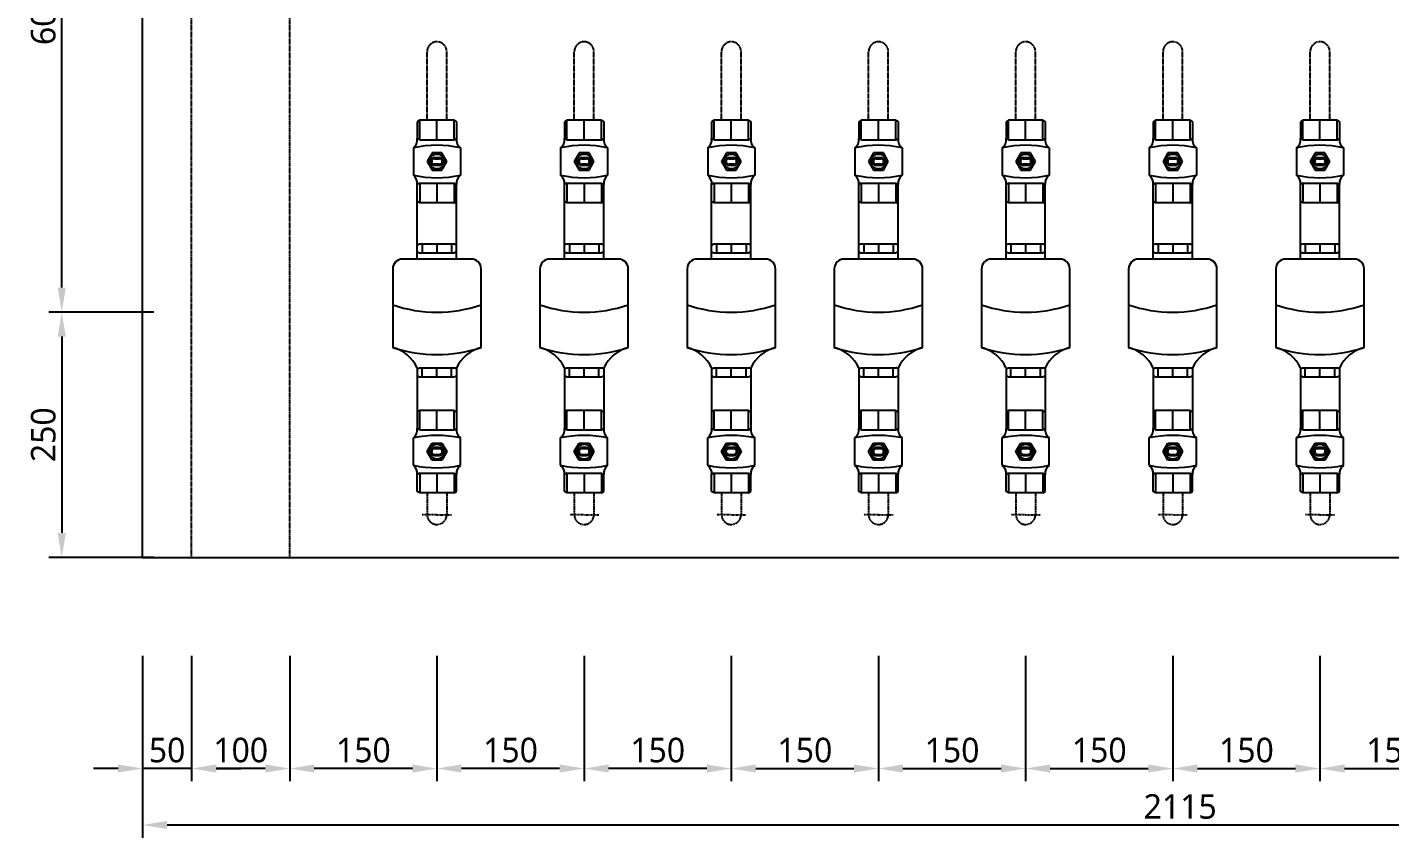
# Model space of a CAD drawing. Header units: millimetres. Extents: x -9013 to 516, y -36629 to 6082.
# Drawn here: x -2096 to -708, y -32663 to -31837 of the extents above; entities that cross this region are included whole.
import ezdxf

# ---------------------------------------------------------------- set-up
doc = ezdxf.new("R2010")
doc.units = ezdxf.units.MM
doc.header["$LTSCALE"] = 0.05
for name, pattern in [('CENTER', [50.8, 31.75, -6.35, 6.35, -6.35]), ('CENTER2', [28.575, 19.05, -3.175, 3.175, -3.175]), ('DASHDOT', [0.618421, 0.309211, -0.154605, 0, -0.154605])]:
    doc.linetypes.add(name, pattern=pattern)
doc.layers.get('0').update_dxf_attribs({"lineweight": 18})
doc.layers.get('Defpoints').update_dxf_attribs({"color": 140, "lineweight": 18})
for name, color, linetype in [('1CO', 4, 'Continuous'), ('2CONC', 4, 'Continuous'), ('HVAL___2CO', 7, 'Continuous'), ('HWAT__3CO', 1, 'Continuous'), ('HWAT___1DD', 4, 'DASHDOT'), ('HWAT___5CS', 3, 'CENTER2')]:
    doc.layers.add(name, color=color, linetype=linetype)
doc.layers.add('G-Anno-Std-Cntr', color=1, linetype='CENTER2', lineweight=18)
doc.styles.add('trebuchet_MS', font='trebuc.ttf')
doc.dimstyles.new('MGP', dxfattribs={"dimtxt": 2.5, "dimasz": 2.5, "dimexe": 1.25, "dimexo": 0.625, "dimtad": 1, "dimdec": 0, "dimtxsty": 'trebuchet_MS', "dimcen": 2.5, "dimclrt": 7, "dimadec": 0, "dimazin": 0, "dimtfac": 1, "dimtdec": 0, "dimtmove": 0, "dimatfit": 3, "dimfxl": 1.148294, "dimfxlon": 1, "dimarcsym": 2})

# ---------------------------------------------------------------- blocks, each defined once
blk = doc.blocks.new('*D1031')
at = {"color": 0, "lineweight": -2, "transparency": 16777216}
for p, q in [((-1978.7, -32534.8), (-1978.7, -32662.6)), ((136.3, -32534.8), (136.3, -32662.6)), ((-1953.7, -32649.6), (111.3, -32649.6))]:
    blk.add_line(p, q, dxfattribs=at)
at = {"color": 0, "transparency": 16777216}
for points in [[(-1953.7, -32645.5), (-1953.7, -32653.8), (-1978.7, -32649.6)], [(111.3, -32645.5), (111.3, -32653.8), (136.3, -32649.6)]]:
    blk.add_solid(points, dxfattribs=at)
at = {"layer": 'Defpoints', "color": 0, "transparency": 16777216}
for p in [(136.3, -32317.6), (-1978.7, -32338.1), (136.3, -32649.6)]:
    blk.add_point(p, dxfattribs=at)
at = {"color": 7, "transparency": 16777216, "insert": (-921.2, -32630.9), "char_height": 25, "attachment_point": 5, "style": 'trebuchet_MS'}
blk.add_mtext('2115', dxfattribs=at)
blk = doc.blocks.new('h-meter')
at = {"layer": 'HVAL___2CO'}
for p, q in [((-25.4, 45), (-105.4, 45)), ((-15.4, -35), (-15.4, 35)), ((-134.2, 20), (-135.4, 17.9)), ((-135.4, 17.9), (-135.4, -17.9)), ((-135.4, 15), (-126.2, 15)), ((-126.2, 20), (-134.2, 20)), ((-127.4, 20), (-126.2, 17.9)), ((-126.2, 17.9), (-126.2, -17.9)), ((-15.4, 20), (-1.2, 20)), ((-7.9, 20), (-9.1, 17.9)), ((-9.1, 17.9), (-9.1, -17.9)), ((0, 15), (-9.1, 15)), ((-1.2, 20), (0, 17.9)), ((0, 17.9), (0, -17.9)), ((-135.4, 0), (-126.2, 0)), ((0, 0), (-9.1, 0)), ((-135.4, -15), (-126.2, -15)), ((-134.2, -20), (-135.4, -17.9)), ((-126.2, -20), (-134.2, -20)), ((-127.4, -20), (-126.2, -17.9)), ((-15.4, -20), (-1.2, -20)), ((0, -15), (-9.1, -15)), ((-7.9, -20), (-9.1, -17.9)), ((-1.2, -20), (0, -17.9)), ((-105.4, -45), (-25.4, -45))]:
    blk.add_line(p, q, dxfattribs=at)
for centre, radius, start, end in [((-142.6, 54.8), 38.4, 295.1026, 345.2121), ((28.2, 0), 141, 161.3868, 198.6132), ((71.5, 0), 141, 161.3868, 198.6132), ((-25.4, 35), 10, 0, 90), ((-142.6, -54.8), 38.4, 14.7879, 64.8974), ((-25.4, -35), 10, 270, 0)]:
    blk.add_arc(centre, radius, start, end, dxfattribs=at)
blk = doc.blocks.new('water meter v')
at = {"layer": 'HVAL___2CO'}
h = blk.add_hatch(color=256, dxfattribs=at)
h.paths.add_polyline_path([(-5839.1, 3714.4), (-5829.1, 3714.4), (-5824.1, 3705.7), (-5829.1, 3697), (-5839.1, 3697), (-5844.1, 3705.7)])
h.paths.add_polyline_path([(-5834.1, 3698.1, 1), (-5834.1, 3713.3, 1)], flags=16)
h.paths.add_polyline_path([(-5836.7, 3701.7), (-5831.5, 3701.7, 1), (-5831.5, 3709.7), (-5836.7, 3709.7, 1)], flags=0)
h.paths.add_polyline_path([(-5836.7, 3702.9), (-5831.5, 3702.9, 1), (-5831.5, 3708.5), (-5836.7, 3708.5, 1)], flags=0)
h = blk.add_hatch(color=256, dxfattribs=at)
h.paths.add_polyline_path([(-5836.7, 3701.7, -1), (-5836.7, 3709.7), (-5831.5, 3709.7, -1), (-5831.5, 3701.7)])
h.paths.add_polyline_path([(-5831.5, 3702.9, 1), (-5831.5, 3708.5), (-5836.7, 3708.5, 1), (-5836.7, 3702.9)], flags=16)
h = blk.add_hatch(color=256, dxfattribs=at)
h.paths.add_polyline_path([(-5839.1, 3401.4), (-5829.1, 3401.4), (-5824.1, 3410.1), (-5829.1, 3418.8), (-5839.1, 3418.8), (-5844.1, 3410.1)])
h.paths.add_polyline_path([(-5834.1, 3417.7, -1), (-5834.1, 3402.5, -1)], flags=16)
h.paths.add_polyline_path([(-5836.7, 3414.1), (-5831.5, 3414.1, -1), (-5831.5, 3406.1), (-5836.7, 3406.1, -1)], flags=0)
h.paths.add_polyline_path([(-5836.7, 3412.9), (-5831.5, 3412.9, -1), (-5831.5, 3407.3), (-5836.7, 3407.3, -1)], flags=0)
h = blk.add_hatch(color=256, dxfattribs=at)
h.paths.add_polyline_path([(-5836.7, 3414.1, 1), (-5836.7, 3406.1), (-5831.5, 3406.1, 1), (-5831.5, 3414.1)])
h.paths.add_polyline_path([(-5831.5, 3412.9, -1), (-5831.5, 3407.3), (-5836.7, 3407.3, -1), (-5836.7, 3412.9)], flags=16)
for p, q in [((-5851.7, 3747.7), (-5854.1, 3746.3)), ((-5854.1, 3746.3), (-5854.1, 3729.1)), ((-5816.5, 3747.7), (-5851.7, 3747.7)), ((-5851.7, 3727.7), (-5851.7, 3747.7)), ((-5834.1, 3727.7), (-5834.1, 3747.7)), ((-5816.5, 3747.7), (-5814.1, 3746.3)), ((-5816.5, 3727.7), (-5816.5, 3747.7)), ((-5814.1, 3746.3), (-5814.1, 3729.1)), ((-5851.7, 3727.7), (-5854.1, 3729.1)), ((-5851.7, 3727.7), (-5816.5, 3727.7)), ((-5816.5, 3727.7), (-5814.1, 3729.1)), ((-5858.1, 3719.7), (-5858.1, 3691.7)), ((-5839.1, 3714.4), (-5844.1, 3705.7)), ((-5829.1, 3714.4), (-5839.1, 3714.4)), ((-5836.7, 3709.7), (-5831.5, 3709.7)), ((-5836.7, 3708.5), (-5831.5, 3708.5)), ((-5824.1, 3705.7), (-5829.1, 3714.4)), ((-5810.1, 3719.7), (-5810.1, 3691.7)), ((-5844.1, 3705.7), (-5839.1, 3697)), ((-5839.1, 3697), (-5829.1, 3697)), ((-5831.5, 3702.9), (-5836.7, 3702.9)), ((-5831.5, 3701.7), (-5836.7, 3701.7)), ((-5829.1, 3697), (-5824.1, 3705.7)), ((-5851.7, 3683.7), (-5854.1, 3682.3)), ((-5854.1, 3665.1), (-5854.1, 3682.3)), ((-5851.7, 3683.7), (-5851.7, 3663.7)), ((-5851.7, 3683.7), (-5816.5, 3683.7)), ((-5834.1, 3683.7), (-5834.1, 3663.7)), ((-5816.5, 3683.7), (-5816.5, 3663.7)), ((-5816.5, 3683.7), (-5814.1, 3682.3)), ((-5814.1, 3665.1), (-5814.1, 3682.3)), ((-5851.7, 3663.7), (-5854.1, 3665.1)), ((-5816.5, 3663.7), (-5851.7, 3663.7)), ((-5816.5, 3663.7), (-5814.1, 3665.1)), ((-5851.7, 3452.1), (-5854.1, 3450.7)), ((-5854.1, 3450.7), (-5854.1, 3433.5)), ((-5816.5, 3452.1), (-5851.7, 3452.1)), ((-5851.7, 3432.1), (-5851.7, 3452.1)), ((-5834.1, 3432.1), (-5834.1, 3452.1)), ((-5816.5, 3452.1), (-5814.1, 3450.7)), ((-5816.5, 3432.1), (-5816.5, 3452.1)), ((-5814.1, 3450.7), (-5814.1, 3433.5)), ((-5851.7, 3432.1), (-5854.1, 3433.5)), ((-5851.7, 3432.1), (-5816.5, 3432.1)), ((-5816.5, 3432.1), (-5814.1, 3433.5)), ((-5858.1, 3396.1), (-5858.1, 3424.1)), ((-5844.1, 3410.1), (-5839.1, 3418.8)), ((-5839.1, 3418.8), (-5829.1, 3418.8)), ((-5829.1, 3418.8), (-5824.1, 3410.1)), ((-5810.1, 3396.1), (-5810.1, 3424.1)), ((-5839.1, 3401.4), (-5844.1, 3410.1)), ((-5831.5, 3414.1), (-5836.7, 3414.1)), ((-5831.5, 3412.9), (-5836.7, 3412.9)), ((-5836.7, 3407.3), (-5831.5, 3407.3)), ((-5836.7, 3406.1), (-5831.5, 3406.1)), ((-5824.1, 3410.1), (-5829.1, 3401.4)), ((-5829.1, 3401.4), (-5839.1, 3401.4)), ((-5851.7, 3388.1), (-5854.1, 3386.7)), ((-5854.1, 3369.5), (-5854.1, 3386.7)), ((-5851.7, 3388.1), (-5851.7, 3368.1)), ((-5851.7, 3388.1), (-5816.5, 3388.1)), ((-5834.1, 3388.1), (-5834.1, 3368.1)), ((-5816.5, 3388.1), (-5814.1, 3386.7)), ((-5816.5, 3388.1), (-5816.5, 3368.1)), ((-5814.1, 3369.5), (-5814.1, 3386.7)), ((-5851.7, 3368.1), (-5854.1, 3369.5)), ((-5816.5, 3368.1), (-5851.7, 3368.1)), ((-5816.5, 3368.1), (-5814.1, 3369.5))]:
    blk.add_line(p, q, dxfattribs=at)
for centre in [(-5834.1, 3705.7), (-5834.1, 3410.1)]:
    blk.add_circle(centre, 7.6, dxfattribs=at)
for centre, radius, start, end in [((-5863.8, 3727.7), 9.8, 305.5591, 8.2752), ((-5834.1, 3606.5), 115.7, 78.0304, 101.9696), ((-5804.4, 3727.7), 9.8, 171.7248, 234.4409), ((-5836.7, 3705.7), 4, 90, 270), ((-5836.7, 3705.7), 4, 90, 270), ((-5836.7, 3705.7), 2.8, 90, 270), ((-5831.5, 3705.7), 4, 270, 90), ((-5831.5, 3705.7), 2.8, 270, 90), ((-5863.8, 3683.7), 9.8, 351.7248, 54.4409), ((-5834.1, 3804.9), 115.7, 258.0304, 281.9696), ((-5804.4, 3683.7), 9.8, 125.5591, 188.2752), ((-5863.8, 3432.1), 9.8, 305.5591, 8.2752), ((-5804.4, 3432.1), 9.8, 171.7248, 234.4409), ((-5834.1, 3310.9), 115.7, 78.0304, 101.9696), ((-5836.7, 3410.1), 4, 90, 270), ((-5836.7, 3410.1), 4, 90, 270), ((-5836.7, 3410.1), 2.8, 90, 270), ((-5831.5, 3410.1), 4, 270, 90), ((-5831.5, 3410.1), 2.8, 270, 90), ((-5863.8, 3388.1), 9.8, 351.7248, 54.4409), ((-5834.1, 3509.3), 115.7, 258.0304, 281.9696), ((-5804.4, 3388.1), 9.8, 125.5591, 188.2752)]:
    blk.add_arc(centre, radius, start, end, dxfattribs=at)
at = {"layer": 'HWAT__3CO'}
for p, q in [((-5854.1, 3620.5), (-5854.1, 3665.1)), ((-5814.1, 3620.5), (-5814.1, 3665.1)), ((-5854.1, 3487.5), (-5854.1, 3450.7)), ((-5814.1, 3487.5), (-5814.1, 3450.7))]:
    blk.add_line(p, q, dxfattribs=at)
at = {"layer": 'HWAT___1DD'}
for q in [(-5849.1, 3345.8), (-5819.1, 3345.8)]:
    blk.add_line((-5834.1, 3345.8), q, dxfattribs=at)
at = {"layer": 'HWAT___5CS'}
for p, q in [((-5844.1, 3747.7), (-5844.1, 3817.7)), ((-5824.1, 3747.7), (-5824.1, 3817.7)), ((-5844.1, 3368.1), (-5844.1, 3345.8)), ((-5824.1, 3368.1), (-5824.1, 3345.8))]:
    blk.add_line(p, q, dxfattribs=at)
for centre, start, end in [((-5834.1, 3817.7), 0, 180), ((-5834.1, 3345.8), 180, 0)]:
    blk.add_arc(centre, 10, start, end, dxfattribs=at)
at = {"rotation": 89.99999999999999}
blk.add_blockref('h-meter', (-5834.1, 3621.7), dxfattribs=at)
blk = doc.blocks.new('*D1053')
at = {"color": 0, "lineweight": -2, "transparency": 16777216}
for p, q in [((-1378.7, -32477.3), (-1378.7, -32605.1)), ((-1228.7, -32477.3), (-1228.7, -32605.1)), ((-1353.7, -32592.1), (-1253.7, -32592.1))]:
    blk.add_line(p, q, dxfattribs=at)
at = {"color": 0, "transparency": 16777216}
for points in [[(-1353.7, -32587.9), (-1353.7, -32596.2), (-1378.7, -32592.1)], [(-1253.7, -32587.9), (-1253.7, -32596.2), (-1228.7, -32592.1)]]:
    blk.add_solid(points, dxfattribs=at)
at = {"layer": 'Defpoints', "color": 0, "transparency": 16777216}
for p in [(-1378.7, -32343.4), (-1228.7, -32343.4), (-1228.7, -32592.1)]:
    blk.add_point(p, dxfattribs=at)
at = {"color": 7, "transparency": 16777216, "insert": (-1303.7, -32573.4), "char_height": 25, "attachment_point": 5, "style": 'trebuchet_MS'}
blk.add_mtext('150', dxfattribs=at)
blk = doc.blocks.new('*D1054')
at = {"color": 0, "lineweight": -2, "transparency": 16777216}
for p, q in [((-1228.7, -32477.3), (-1228.7, -32605.1)), ((-1078.7, -32477.3), (-1078.7, -32605.1)), ((-1203.7, -32592.1), (-1103.7, -32592.1))]:
    blk.add_line(p, q, dxfattribs=at)
at = {"color": 0, "transparency": 16777216}
for points in [[(-1203.7, -32587.9), (-1203.7, -32596.2), (-1228.7, -32592.1)], [(-1103.7, -32587.9), (-1103.7, -32596.2), (-1078.7, -32592.1)]]:
    blk.add_solid(points, dxfattribs=at)
at = {"layer": 'Defpoints', "color": 0, "transparency": 16777216}
for p in [(-1228.7, -32343.4), (-1078.7, -32343.4), (-1078.7, -32592.1)]:
    blk.add_point(p, dxfattribs=at)
at = {"color": 7, "transparency": 16777216, "insert": (-1153.7, -32573.4), "char_height": 25, "attachment_point": 5, "style": 'trebuchet_MS'}
blk.add_mtext('150', dxfattribs=at)
blk = doc.blocks.new('*D1057')
at = {"color": 0, "lineweight": -2, "transparency": 16777216}
for p, q in [((-1967.1, -32126.9), (-2074.1, -32126.9)), ((-2061.1, -32151.9), (-2061.1, -32351.9)), ((-1967.1, -32376.9), (-2074.1, -32376.9))]:
    blk.add_line(p, q, dxfattribs=at)
at = {"color": 0, "transparency": 16777216}
for points in [[(-2065.2, -32151.9), (-2056.9, -32151.9), (-2061.1, -32126.9)], [(-2065.2, -32351.9), (-2056.9, -32351.9), (-2061.1, -32376.9)]]:
    blk.add_solid(points, dxfattribs=at)
at = {"layer": 'Defpoints', "color": 0, "transparency": 16777216}
for p in [(-1961.1, -32126.9), (-2061.1, -32376.9), (-1961.1, -32376.9)]:
    blk.add_point(p, dxfattribs=at)
at = {"color": 7, "transparency": 16777216, "insert": (-2079.8, -32251.9), "char_height": 25, "attachment_point": 5, "rotation": 90, "style": 'trebuchet_MS'}
blk.add_mtext('250', dxfattribs=at)
blk = doc.blocks.new('*D1060')
at = {"color": 0, "lineweight": -2, "transparency": 16777216}
for p, q in [((-1078.7, -32477.3), (-1078.7, -32605.1)), ((-928.7, -32477.3), (-928.7, -32605.1)), ((-1053.7, -32592.1), (-953.7, -32592.1))]:
    blk.add_line(p, q, dxfattribs=at)
at = {"color": 0, "transparency": 16777216}
for points in [[(-1053.7, -32587.9), (-1053.7, -32596.2), (-1078.7, -32592.1)], [(-953.7, -32587.9), (-953.7, -32596.2), (-928.7, -32592.1)]]:
    blk.add_solid(points, dxfattribs=at)
at = {"layer": 'Defpoints', "color": 0, "transparency": 16777216}
for p in [(-1078.7, -32333.4), (-928.7, -32333.4), (-928.7, -32592.1)]:
    blk.add_point(p, dxfattribs=at)
at = {"color": 7, "transparency": 16777216, "insert": (-1003.7, -32573.4), "char_height": 25, "attachment_point": 5, "style": 'trebuchet_MS'}
blk.add_mtext('150', dxfattribs=at)
blk = doc.blocks.new('*D1061')
at = {"color": 0, "lineweight": -2, "transparency": 16777216}
for p, q in [((-928.7, -32477.3), (-928.7, -32605.1)), ((-778.7, -32477.3), (-778.7, -32605.1)), ((-903.7, -32592.1), (-803.7, -32592.1))]:
    blk.add_line(p, q, dxfattribs=at)
at = {"color": 0, "transparency": 16777216}
for points in [[(-903.7, -32587.9), (-903.7, -32596.2), (-928.7, -32592.1)], [(-803.7, -32587.9), (-803.7, -32596.2), (-778.7, -32592.1)]]:
    blk.add_solid(points, dxfattribs=at)
at = {"layer": 'Defpoints', "color": 0, "transparency": 16777216}
for p in [(-928.7, -32333.4), (-778.7, -32333.4), (-778.7, -32592.1)]:
    blk.add_point(p, dxfattribs=at)
at = {"color": 7, "transparency": 16777216, "insert": (-853.7, -32573.4), "char_height": 25, "attachment_point": 5, "style": 'trebuchet_MS'}
blk.add_mtext('150', dxfattribs=at)
blk = doc.blocks.new('*D1062')
at = {"color": 0, "lineweight": -2, "transparency": 16777216}
for p, q in [((-778.7, -32477.3), (-778.7, -32605.1)), ((-628.7, -32477.3), (-628.7, -32605.1)), ((-753.7, -32592.1), (-653.7, -32592.1))]:
    blk.add_line(p, q, dxfattribs=at)
at = {"color": 0, "transparency": 16777216}
for points in [[(-753.7, -32587.9), (-753.7, -32596.2), (-778.7, -32592.1)], [(-653.7, -32587.9), (-653.7, -32596.2), (-628.7, -32592.1)]]:
    blk.add_solid(points, dxfattribs=at)
at = {"layer": 'Defpoints', "color": 0, "transparency": 16777216}
for p in [(-778.7, -32333.4), (-628.7, -32333.4), (-628.7, -32592.1)]:
    blk.add_point(p, dxfattribs=at)
at = {"color": 7, "transparency": 16777216, "insert": (-703.7, -32573.4), "char_height": 25, "attachment_point": 5, "style": 'trebuchet_MS'}
blk.add_mtext('150', dxfattribs=at)
blk = doc.blocks.new('*D1067')
at = {"color": 0, "lineweight": -2, "transparency": 16777216}
for p, q in [((-1946.3, -31526.9), (-2074.1, -31526.9)), ((-2061.1, -32101.9), (-2061.1, -31551.9)), ((-2026.6, -32126.9), (-2074.1, -32126.9))]:
    blk.add_line(p, q, dxfattribs=at)
at = {"color": 0, "transparency": 16777216}
for points in [[(-2065.2, -31551.9), (-2056.9, -31551.9), (-2061.1, -31526.9)], [(-2065.2, -32101.9), (-2056.9, -32101.9), (-2061.1, -32126.9)]]:
    blk.add_solid(points, dxfattribs=at)
at = {"layer": 'Defpoints', "color": 0, "transparency": 16777216}
for p in [(-2061.1, -31526.9), (-1678.7, -31526.9), (-2020.6, -32126.9)]:
    blk.add_point(p, dxfattribs=at)
at = {"color": 7, "transparency": 16777216, "insert": (-2079.8, -31826.9), "char_height": 25, "attachment_point": 5, "rotation": 90, "style": 'trebuchet_MS'}
blk.add_mtext('600', dxfattribs=at)
blk = doc.blocks.new('*D1072')
at = {"color": 0, "lineweight": -2, "transparency": 16777216}
for p, q in [((-1528.7, -32477.3), (-1528.7, -32605.1)), ((-1378.7, -32477.3), (-1378.7, -32605.1)), ((-1403.7, -32592.1), (-1503.7, -32592.1))]:
    blk.add_line(p, q, dxfattribs=at)
at = {"color": 0, "transparency": 16777216}
for points in [[(-1503.7, -32587.9), (-1503.7, -32596.2), (-1528.7, -32592.1)], [(-1403.7, -32587.9), (-1403.7, -32596.2), (-1378.7, -32592.1)]]:
    blk.add_solid(points, dxfattribs=at)
at = {"layer": 'Defpoints', "color": 0, "transparency": 16777216}
for p in [(-1528.7, -32333.4), (-1378.7, -32333.4), (-1528.7, -32592.1)]:
    blk.add_point(p, dxfattribs=at)
at = {"color": 7, "transparency": 16777216, "insert": (-1453.7, -32573.4), "char_height": 25, "attachment_point": 5, "style": 'trebuchet_MS'}
blk.add_mtext('150', dxfattribs=at)
blk = doc.blocks.new('*D1073')
at = {"color": 0, "lineweight": -2, "transparency": 16777216}
for p, q in [((-1978.7, -32477.3), (-1978.7, -32605.1)), ((-1928.7, -32477.3), (-1928.7, -32605.1)), ((-2003.7, -32592.1), (-2028.7, -32592.1)), ((-1928.7, -32592.1), (-1978.7, -32592.1)), ((-1903.7, -32592.1), (-1878.7, -32592.1))]:
    blk.add_line(p, q, dxfattribs=at)
at = {"color": 0, "transparency": 16777216}
for points in [[(-2003.7, -32587.9), (-2003.7, -32596.2), (-1978.7, -32592.1)], [(-1903.7, -32587.9), (-1903.7, -32596.2), (-1928.7, -32592.1)]]:
    blk.add_solid(points, dxfattribs=at)
at = {"layer": 'Defpoints', "color": 0, "transparency": 16777216}
for p in [(-1978.7, -32356.8), (-1928.7, -32356.8), (-1978.7, -32592.1)]:
    blk.add_point(p, dxfattribs=at)
at = {"color": 7, "transparency": 16777216, "insert": (-1953.7, -32573.4), "char_height": 25, "attachment_point": 5, "style": 'trebuchet_MS'}
blk.add_mtext('50', dxfattribs=at)
blk = doc.blocks.new('*D1074')
at = {"color": 0, "lineweight": -2, "transparency": 16777216}
for p, q in [((-1678.7, -32477.3), (-1678.7, -32605.1)), ((-1528.7, -32485.5), (-1528.7, -32605.1)), ((-1553.7, -32592.1), (-1653.7, -32592.1))]:
    blk.add_line(p, q, dxfattribs=at)
at = {"color": 0, "transparency": 16777216}
for points in [[(-1653.7, -32587.9), (-1653.7, -32596.2), (-1678.7, -32592.1)], [(-1553.7, -32587.9), (-1553.7, -32596.2), (-1528.7, -32592.1)]]:
    blk.add_solid(points, dxfattribs=at)
at = {"layer": 'Defpoints', "color": 0, "transparency": 16777216}
for p in [(-1678.7, -32333.4), (-1528.7, -32479.5), (-1678.7, -32592.1)]:
    blk.add_point(p, dxfattribs=at)
at = {"color": 7, "transparency": 16777216, "insert": (-1603.7, -32573.4), "char_height": 25, "attachment_point": 5, "style": 'trebuchet_MS'}
blk.add_mtext('150', dxfattribs=at)
blk = doc.blocks.new('*D1075')
at = {"color": 0, "lineweight": -2, "transparency": 16777216}
for p, q in [((-1828.7, -32477.3), (-1828.7, -32605.1)), ((-1678.7, -32477.3), (-1678.7, -32605.1)), ((-1703.7, -32592.1), (-1803.7, -32592.1))]:
    blk.add_line(p, q, dxfattribs=at)
at = {"color": 0, "transparency": 16777216}
for points in [[(-1803.7, -32587.9), (-1803.7, -32596.2), (-1828.7, -32592.1)], [(-1703.7, -32587.9), (-1703.7, -32596.2), (-1678.7, -32592.1)]]:
    blk.add_solid(points, dxfattribs=at)
at = {"layer": 'Defpoints', "color": 0, "transparency": 16777216}
for p in [(-1828.7, -32376.9), (-1678.7, -32450.1), (-1828.7, -32592.1)]:
    blk.add_point(p, dxfattribs=at)
at = {"color": 7, "transparency": 16777216, "insert": (-1753.7, -32573.4), "char_height": 25, "attachment_point": 5, "style": 'trebuchet_MS'}
blk.add_mtext('150', dxfattribs=at)
blk = doc.blocks.new('*D1076')
at = {"color": 0, "lineweight": -2, "transparency": 16777216}
for p, q in [((-1928.7, -32477.3), (-1928.7, -32605.1)), ((-1828.7, -32477.3), (-1828.7, -32605.1)), ((-1853.7, -32592.1), (-1903.7, -32592.1))]:
    blk.add_line(p, q, dxfattribs=at)
at = {"color": 0, "transparency": 16777216}
for points in [[(-1903.7, -32587.9), (-1903.7, -32596.2), (-1928.7, -32592.1)], [(-1853.7, -32587.9), (-1853.7, -32596.2), (-1828.7, -32592.1)]]:
    blk.add_solid(points, dxfattribs=at)
at = {"layer": 'Defpoints', "color": 0, "transparency": 16777216}
for p in [(-1928.7, -32340.6), (-1828.7, -32340.6), (-1928.7, -32592.1)]:
    blk.add_point(p, dxfattribs=at)
at = {"color": 7, "transparency": 16777216, "insert": (-1878.7, -32573.4), "char_height": 25, "attachment_point": 5, "style": 'trebuchet_MS'}
blk.add_mtext('100', dxfattribs=at)

msp = doc.modelspace()

# ---------------------------------------------------------------- linework, layer by layer
at = {"layer": '1CO'}
msp.add_line((-1978.7, -32376.9), (-1978.7, -30026.9), dxfattribs=at)
at = {"layer": '2CONC', "lineweight": -3}
msp.add_line((-1978.7, -32376.9), (136.3, -32376.9), dxfattribs=at)
at = {"layer": 'HWAT___5CS'}
for p, q in [((-1928.7, -32376.9), (-1928.7, -30026.9)), ((-1828.7, -32376.9), (-1828.7, -30026.9))]:
    msp.add_line(p, q, dxfattribs=at)

# ---------------------------------------------------------------- block references
at = {"layer": 'G-Anno-Std-Cntr', "linetype": 'CENTER'}
for p in [(4155.4, -35679.2), (4305.4, -35679.2), (4455.4, -35679.2), (4605.4, -35679.2), (4755.4, -35679.2), (4905.4, -35679.2), (5055.4, -35679.2)]:
    msp.add_blockref('water meter v', p, dxfattribs=at)

# ---------------------------------------------------------------- dimensions: what is measured, and where the dimension line sits
for base, p1, p2, picture, middle in [((-2061.1, -31526.9), (-2020.6, -32126.9), (-1678.7, -31526.9), '*D1067', (-2079.8, -31826.9)), ((-2061.1, -32376.9), (-1961.1, -32126.9), (-1961.1, -32376.9), '*D1057', (-2079.8, -32251.9))]:
    dim = msp.add_linear_dim(base=base, p1=p1, p2=p2, angle=90, dimstyle='MGP', override={"dimscale": 100, "dimtxt": 0.25, "dimasz": 0.25, "dimexe": 0.13, "dimexo": 0.06, "dimgap": 0.06, "dimarcsym": 1})
    dim.commit()
    dim.dimension.update_dxf_attribs({"geometry": picture, "text_midpoint": middle})
for base, p1, p2, picture, middle in [((136.3, -32649.6), (-1978.7, -32338.1), (136.3, -32317.6), '*D1031', (-921.2, -32630.9)), ((-1928.7, -32592.1), (-1828.7, -32340.6), (-1928.7, -32340.6), '*D1076', (-1878.7, -32573.4)), ((-1678.7, -32592.1), (-1528.7, -32479.5), (-1678.7, -32333.4), '*D1074', (-1603.7, -32573.4)), ((-1528.7, -32592.1), (-1378.7, -32333.4), (-1528.7, -32333.4), '*D1072', (-1453.7, -32573.4)), ((-928.7, -32592.1), (-1078.7, -32333.4), (-928.7, -32333.4), '*D1060', (-1003.7, -32573.4)), ((-778.7, -32592.1), (-928.7, -32333.4), (-778.7, -32333.4), '*D1061', (-853.7, -32573.4)), ((-628.7, -32592.1), (-778.7, -32333.4), (-628.7, -32333.4), '*D1062', (-703.7, -32573.4)), ((-1228.7, -32592.1), (-1378.7, -32343.4), (-1228.7, -32343.4), '*D1053', (-1303.7, -32573.4)), ((-1078.7, -32592.1), (-1228.7, -32343.4), (-1078.7, -32343.4), '*D1054', (-1153.7, -32573.4)), ((-1978.7, -32592.1), (-1928.7, -32356.8), (-1978.7, -32356.8), '*D1073', (-1953.7, -32573.4)), ((-1828.7, -32592.1), (-1678.7, -32450.1), (-1828.7, -32376.9), '*D1075', (-1753.7, -32573.4))]:
    dim = msp.add_linear_dim(base=base, p1=p1, p2=p2, dimstyle='MGP', override={"dimscale": 100, "dimtxt": 0.25, "dimasz": 0.25, "dimexe": 0.13, "dimexo": 0.06, "dimgap": 0.06, "dimarcsym": 1})
    dim.commit()
    dim.dimension.update_dxf_attribs({"geometry": picture, "text_midpoint": middle})

doc.saveas('drawing.dxf')
